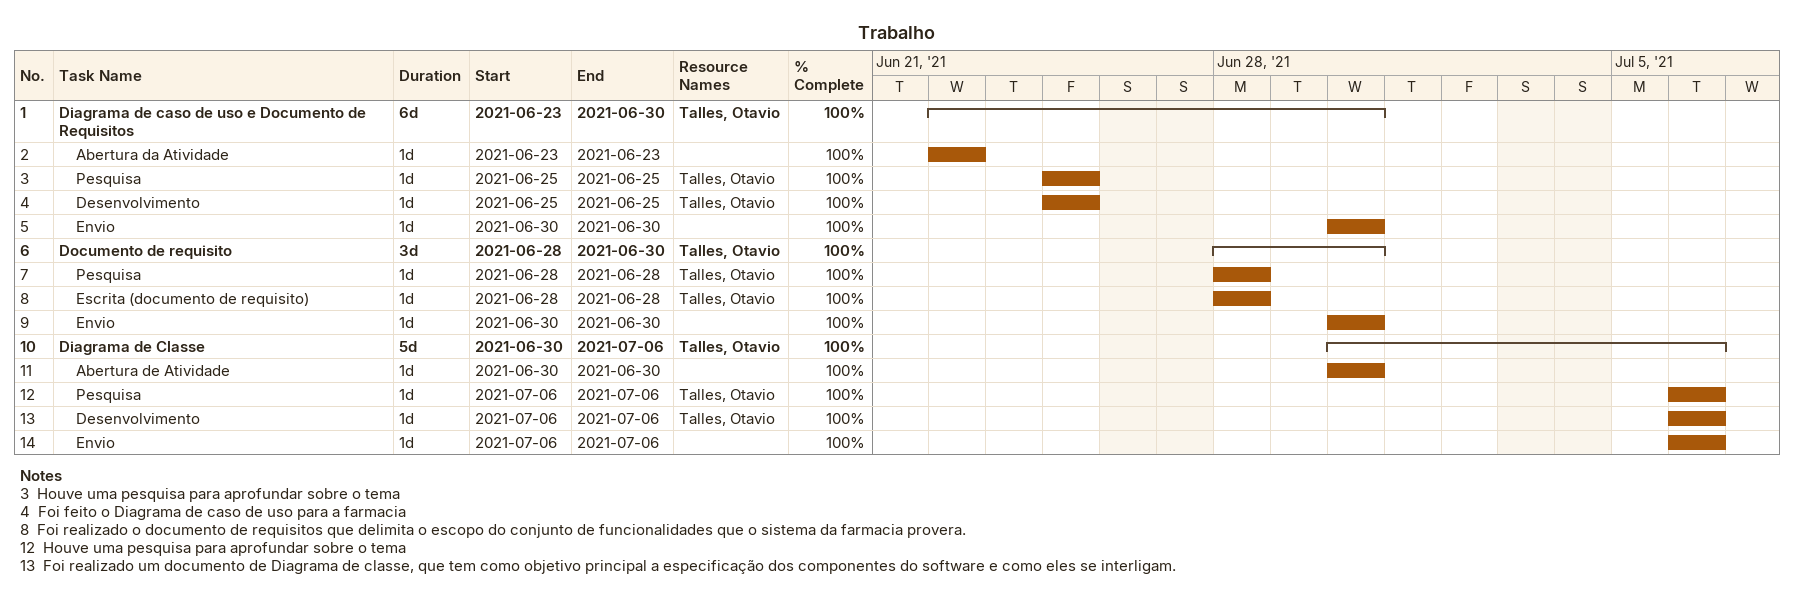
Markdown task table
Trabalho

| ID | Level | Task | Duration | Start | Finish | Resources | % complete |
|---|---|---|---|---|---|---|---|
| 1 | 1 | **Diagrama de caso de uso e Documento de Requisitos** | 6d | 2021-06-23 | 2021-06-30 | Talles, Otavio | 100 |
| 2 | 2 | Abertura da Atividade | 1d | 2021-06-23 | 2021-06-23 |  | 100 |
| 3 | 2 | Pesquisa | 1d | 2021-06-25 | 2021-06-25 | Talles, Otavio | 100 |
| 4 | 2 | Desenvolvimento | 1d | 2021-06-25 | 2021-06-25 | Talles, Otavio | 100 |
| 5 | 2 | Envio | 1d | 2021-06-30 | 2021-06-30 |  | 100 |
| 6 | 1 | **Documento de requisito** | 3d | 2021-06-28 | 2021-06-30 | Talles, Otavio | 100 |
| 7 | 2 | Pesquisa | 1d | 2021-06-28 | 2021-06-28 | Talles, Otavio | 100 |
| 8 | 2 | Escrita (documento de requisito) | 1d | 2021-06-28 | 2021-06-28 | Talles, Otavio | 100 |
| 9 | 2 | Envio | 1d | 2021-06-30 | 2021-06-30 |  | 100 |
| 10 | 1 | **Diagrama de Classe** | 5d | 2021-06-30 | 2021-07-06 | Talles, Otavio | 100 |
| 11 | 2 | Abertura de Atividade | 1d | 2021-06-30 | 2021-06-30 |  | 100 |
| 12 | 2 | Pesquisa | 1d | 2021-07-06 | 2021-07-06 | Talles, Otavio | 100 |
| 13 | 2 | Desenvolvimento | 1d | 2021-07-06 | 2021-07-06 | Talles, Otavio | 100 |
| 14 | 2 | Envio | 1d | 2021-07-06 | 2021-07-06 |  | 100 |

Notes
- 3: Houve uma pesquisa para aprofundar sobre o tema
- 4: Foi feito o Diagrama de caso de uso para a farmacia
- 8: Foi realizado o documento de requisitos que delimita o escopo do conjunto de funcionalidades que o sistema da farmacia provera.
- 12: Houve uma pesquisa para aprofundar sobre o tema
- 13: Foi realizado um documento de Diagrama de classe, que tem como objetivo principal a especificação dos componentes do software e como eles se interligam.
